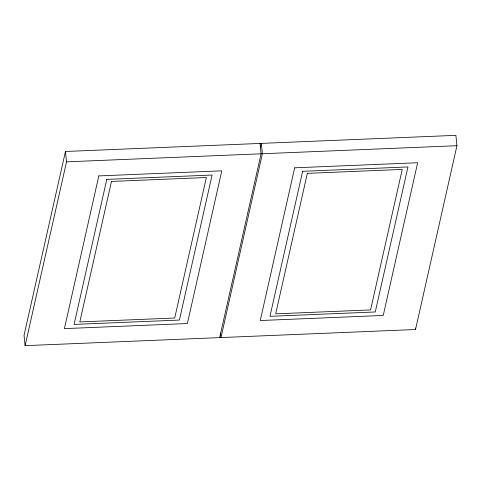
<?xml version="1.0" encoding="UTF-8"?>
<svg xmlns="http://www.w3.org/2000/svg" width="481" height="481" viewBox="0 0 481 481"><rect width="100%" height="100%" fill="white"/><g stroke="black" fill="none" stroke-linecap="round" stroke-linejoin="round"><path stroke-width="0.72" d="M65.476 151.479L24.05 335.293L25.102 345.653L415.524 329.521L456.95 145.707L455.898 135.347L65.476 151.479L66.522 161.838L25.102 345.653M260.347 147.781L261.339 143.386L262.385 153.746L220.965 337.56L220.514 333.117M219.661 337.614L261.087 153.8L260.035 143.44M66.522 161.838L456.95 145.707M415.374 328.036L415.524 329.521M98.809 175.914L64.394 328.619L187.38 323.539L221.795 170.833L98.809 175.914M106.782 179.389L74.098 324.416L179.407 320.063L212.091 175.036L106.782 179.389M111.478 181.439L79.81 321.939L174.711 318.013L206.373 177.513L111.478 181.439M294.673 167.821L260.257 320.526L383.243 315.446L417.658 162.74L294.673 167.821M302.645 171.296L269.961 316.318L375.27 311.971L407.954 166.943L302.645 171.296M307.341 173.346L275.679 313.84L370.574 309.92L402.236 169.42L307.341 173.346"/></g></svg>
